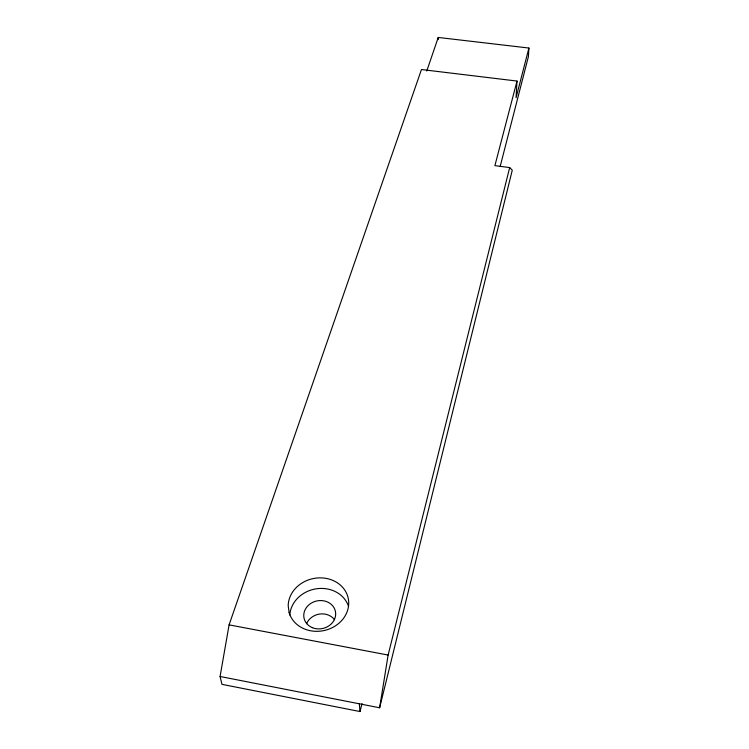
<?xml version="1.0" encoding="UTF-8"?>
<svg xmlns="http://www.w3.org/2000/svg" width="749" height="749" viewBox="0 0 749 749"><rect width="100%" height="100%" fill="white"/><g stroke="black" fill="none" stroke-linecap="round" stroke-linejoin="round"><path stroke-width="1.12" d="M438.231 39.613L438.231 37.45L528.925 48.039L528.382 56.718L500.126 166.615M362.048 703.62L360.007 711.55L221.957 684.352L220.075 676.487L229.091 624.863L421.462 69.526L517.007 81.061L516.061 97.773L528.925 48.039M220.075 676.487L379.621 707.777L388.122 655.047L509.676 167.579L494.892 165.641L517.007 81.061M379.621 707.777L512.279 170.163L509.676 167.579M426.771 71.024L438.231 37.45M229.091 624.863L388.122 655.047M359.342 703.807L360.007 711.55M289.816 614.995A30.1 26.421 -12.7 0 1 316.406 588.789A30.1 26.421 -12.7 0 1 348.491 606.297M306.584 623.683A15.832 13.997 -13.2 0 1 319.692 614.04A15.832 13.997 -13.2 0 1 334.569 619.741M289.123 612.616L288.196 605.716A30.428 26.552 -12.2 0 1 331.648 579.913A30.428 26.552 -12.2 0 1 337.584 624.338A30.428 26.552 -12.2 0 1 289.123 612.616M312.361 627.671A16.057 14.091 -12.6 0 0 335.664 613.309A16.057 14.091 -12.6 0 0 311.125 603.217A16.057 14.091 -12.6 0 0 312.361 627.671"/></g></svg>
